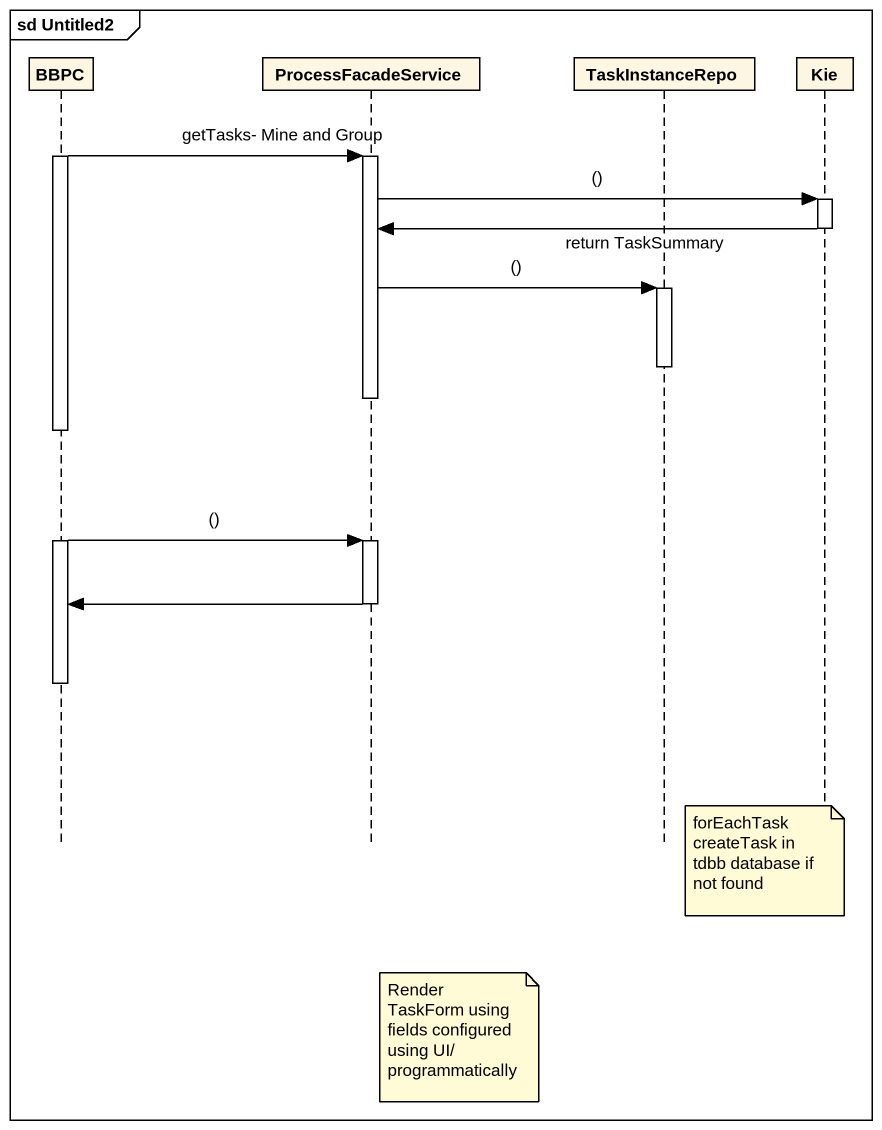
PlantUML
@startuml
mainframe sd Untitled2
hide footbox
participant BBPC
participant ProcessFacadeService
participant TaskInstanceRepo
participant Kie

activate BBPC
BBPC -> ProcessFacadeService : getTasks- Mine and Group
activate ProcessFacadeService
ProcessFacadeService -> Kie : ()
activate Kie
Kie -> ProcessFacadeService : return TaskSummary
deactivate Kie
ProcessFacadeService -> TaskInstanceRepo : ()
activate TaskInstanceRepo
deactivate TaskInstanceRepo
deactivate ProcessFacadeService
BBPC -> ProcessFacadeService : ()
activate ProcessFacadeService
ProcessFacadeService -> BBPC
deactivate ProcessFacadeService
deactivate BBPC
note over Kie : forEachTask createTask in tdbb database if not found
note right of ProcessFacadeService : Render TaskForm using fields configured using UI/ programmatically
@enduml
